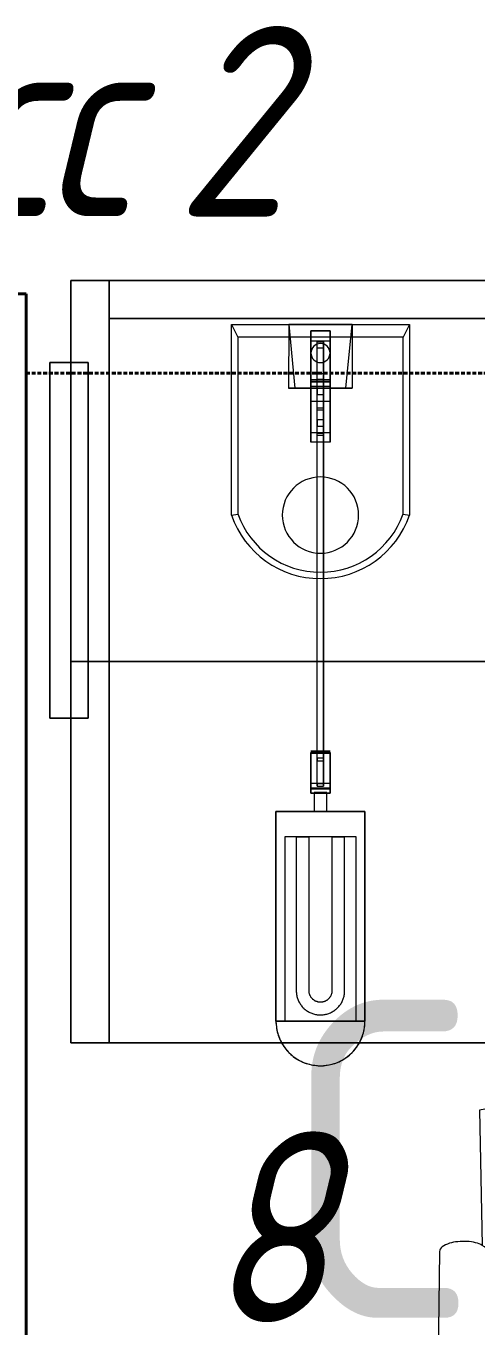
# Model space of a CAD drawing. Header units: millimetres. Extents: x -32954 to 151739, y -65671 to 56243.
# Drawn here: x -17348 to -16993, y -28998 to -27975 of the extents above; entities that cross this region are included whole.
import ezdxf

# ---------------------------------------------------------------- set-up
doc = ezdxf.new("R2010")
doc.units = ezdxf.units.MM
doc.linetypes.add('ADSK_Штрих_ш3 п1_5', pattern=[4.5, 3, -1.5])
doc.layers.add('_Разделитель помещений_', color=4, linetype='ADSK_Штрих_ш3 п1_5', lineweight=40, true_color=0x00ffff)
for name, color, linetype, lineweight in [('I-FURN', 7, 'Continuous', 9), ('M-EQPM', 7, 'Continuous', 9), ('M-EQPM-IDEN', 7, 'Continuous', 9), ('Марки помещений', 7, 'Continuous', 18), ('Стены разрез', 7, 'Continuous', 40)]:
    doc.layers.add(name, color=color, linetype=linetype, lineweight=lineweight)
doc.styles.add('GOST Common', font='GOST_Common.ttf', dxfattribs={"width": 0.9, "height": 250})
doc.styles.add('GOST Common_I', font='GOST_Common Italic.ttf', dxfattribs={"width": 0.9, "height": 150})

# ---------------------------------------------------------------- blocks, each defined once
blk = doc.blocks.new('М05-М06_Стул офисный - М06_Кресло рабочее Меделия-8569764-О_ТХ_03')
at = {"layer": 'I-FURN'}
for p, q in [((-130.1, 450.8), (-137.4, 372.8)), ((366, 372.8), (358.7, 450.8)), ((-137.4, 372.8), (-140.3, 342)), ((366, 372.8), (368.9, 342)), ((-192.7, 358.8), (-187.6, -18.4)), ((-145, 358.8), (-150.1, -18.4)), ((373.6, 358.8), (378.7, -18.4)), ((416.2, -18.4), (421.3, 358.8)), ((-154, -23.2), (-156.1, -129.6)), ((384.7, -129.6), (382.6, -23.2))]:
    blk.add_line(p, q, dxfattribs=at)
for centre, radius, start, end in [((114.3, -1700.2), 2189.7, 83.7379, 96.2621), ((-2.9, 436.6), 128, 161.8436, 173.6194), ((231.5, 436.6), 128, 6.3806, 18.1564), ((-2.9, 436.6), 128, 175.7159, 197.9267), ((231.5, 436.6), 128, 342.0733, 4.2841), ((114.3, 2327.4), 1944.9, 262.9413, 277.0587), ((-100.3, 110.6), 264.8, 98.0615, 110.4198), ((328.9, 110.6), 264.8, 69.5802, 81.9385), ((114.3, 13952.8), 13657.9, 268.9084, 271.09128), ((114.3, 1258.6), 1414.3, 258.978, 281.022)]:
    blk.add_arc(centre, radius, start, end, dxfattribs=at)
for centre, start_param, end_param in [((-168.8, -18.3), 5.626442, 6.277467), ((-168.8, -18.3), 6.10915, 6.277467), ((397.4, -18.3), 3.147311, 3.801887)]:
    blk.add_ellipse(centre, major_axis=(18.8, 0), ratio=0.427808, start_param=start_param, end_param=end_param, dxfattribs=at)
for points, knots in [([(-187.6, -18.4), (-187.6, -18.9), (-187.4, -19.9), (-186.3, -21.4), (-184.7, -22.7), (-181.7, -24.3), (-176.7, -25.8), (-169.6, -26.5), (-163, -26.1), (-157.7, -24.9), (-155.1, -23.8), (-154, -23.2)], [0, 0, 0, 0, 0.076923, 0.153846, 0.230769, 0.307692, 0.461538, 0.615385, 0.769231, 0.884615, 1, 1, 1, 1]), ([(382.6, -23.2), (384.1, -24.1), (387.7, -25.4), (394.6, -26.5), (401.9, -26.3), (409.1, -24.9), (414.7, -22.2), (416.2, -19.7), (416.2, -18.4)], [0, 0, 0, 0, 0.153846, 0.307692, 0.461538, 0.615385, 0.807692, 1, 1, 1, 1])]:
    blk.add_open_spline(points, degree=3, knots=knots, dxfattribs=at)
blk = doc.blocks.new('8_Лампа настольная - 8_Лампа настольная-8000947-О_ТХ_03')
at = {"layer": 'M-EQPM'}
for p, q in [((-100, 70), (50, 70)), ((-100, 70), (-90, 65)), ((-100, -70), (-100, 70)), ((49.2, 65), (-90, 65)), ((-90, 65), (-90, -65)), ((49.2, 65), (50, 70)), ((448.3, 35), (283.3, 35)), ((283.3, -35), (283.3, 35)), ((283.3, 35), (283.3, -35)), ((283.3, 35), (448.3, 35)), ((448.3, 35), (448.3, -35)), ((448.3, 28), (448.3, 35)), ((448.3, 35), (448.3, 0)), ((448.3, 0), (448.3, 35)), ((-100, 15), (-100, 25)), ((-100, 25), (-100, 15)), ((-100, 25), (-50, 24.9)), ((-50, 19.9), (-100, 25)), ((-50, 15), (-50, 24.9)), ((-50, 24.9), (-50, 19.9)), ((448.3, 28), (303.3, 28)), ((303.3, 28), (303.3, -28)), ((303.3, 28), (303.3, -28)), ((448.3, -28), (448.3, 28)), ((-100, 15), (-100, -15)), ((-100, -15), (-100, 15)), ((-50, 19.9), (-50, 15)), ((-50, -14.8), (-50, 15)), ((-50, 15), (-50, -15)), ((424.3, 19), (303.3, 19)), ((303.3, 9), (303.3, 19)), ((303.3, 19), (303.3, 9)), ((-95, 7.5), (-86.9, 7.5)), ((-55, 7.5), (-95, 7.5)), ((-95, -7.5), (-95, 7.5)), ((-95, 7.5), (-95, -7.5)), ((-86.9, 7.5), (-51.1, 7.5)), ((-86.9, 7.5), (-86.9, -7.5)), ((-86.3, -2.5), (-86.3, 2.5)), ((-86.3, 2.5), (-81.4, 2.5)), ((-49.8, 2.5), (-86.3, 2.5)), ((-81.4, 2.5), (-81.4, -2.5)), ((-81.4, 2.5), (-44.8, 2.5)), ((-61.5, -2.5), (-61.5, 2.5)), ((-61.5, 2.5), (-56.6, 2.5)), ((-25, 2.5), (-61.5, 2.5)), ((-56.6, 2.5), (-56.6, -2.5)), ((-56.6, 2.5), (-20, 2.5)), ((-56.5, 7.5), (-56.5, -7.5)), ((-51.1, 7.5), (-55, 7.5)), ((-55, 7.5), (-55, -7.5)), ((-15, 7.5), (-54.7, 7.5)), ((-54.7, 7.5), (-39.5, 7.5)), ((-54.7, 7.5), (-54.7, -7.5)), ((-51.1, 7.5), (-51.1, -7.5)), ((-44.8, 2.5), (-49.8, 2.5)), ((-49.8, 2.5), (-49.8, -2.5)), ((-44.8, -2.5), (-44.8, 2.5)), ((-39.5, 7.5), (-7.5, 7.5)), ((-39.5, 7.5), (-39.5, -7.5)), ((-34.5, -2.5), (-34.5, 2.5)), ((-34.5, 2.5), (-32.5, 2.5)), ((241.3, 2.5), (-34.5, 2.5)), ((-32.5, 2.5), (-32.5, -2.5)), ((-32.5, 2.5), (243.3, 2.5)), ((-20, 2.5), (-25, 2.5)), ((-25, 2.5), (-25, -2.5)), ((-20, -2.5), (-20, 2.5)), ((-7.5, 7.5), (-15, 7.5)), ((-15, -7.5), (-15, 7.5)), ((-14.5, -2.5), (-14.5, 2.5)), ((-14.5, 2.5), (-12.6, 2.5)), ((261.4, 2.5), (-14.5, 2.5)), ((-12.6, 2.5), (-12.6, -2.5)), ((-12.6, 2.5), (263.3, 2.5)), ((-7.5, 7.5), (-7.5, -7.5)), ((235.8, 7.5), (235.8, -7.5)), ((261.2, 7.5), (236.9, 7.5)), ((236.9, 7.5), (237.4, 7.5)), ((236.9, 7.5), (236.9, -7.5)), ((237.4, 7.5), (264.8, 7.5)), ((237.4, -7.5), (237.4, 7.5)), ((243.3, 2.5), (241.3, 2.5)), ((241.3, 2.5), (241.3, -2.5)), ((243.3, -2.5), (243.3, 2.5)), ((265.8, 7.5), (261.2, 7.5)), ((261.2, 7.5), (261.2, -7.5)), ((263.3, 2.5), (261.4, 2.5)), ((261.4, 2.5), (261.4, -2.5)), ((263.3, -2.5), (263.3, 2.5)), ((264.8, 7.5), (268.9, 7.5)), ((264.8, 7.5), (264.8, -7.5)), ((268.9, 7.5), (265.8, 7.5)), ((265.8, 7.5), (265.8, -7.5)), ((283.3, 5), (268.3, 5)), ((268.3, -5), (268.3, 5)), ((268.3, 5), (268.3, -5)), ((268.9, -7.5), (268.9, 7.5)), ((268.9, 7.5), (268.9, -7.5)), ((283.3, -5), (283.3, 5)), ((283.3, 5), (283.3, -5)), ((303.3, 9), (424.3, 9)), ((-95, -7.5), (-55, -7.5)), ((-86.9, -7.5), (-95, -7.5)), ((-51.1, -7.5), (-86.9, -7.5)), ((-81.4, -2.5), (-86.3, -2.5)), ((-49.8, -2.5), (-86.3, -2.5)), ((-44.8, -2.5), (-81.4, -2.5)), ((-56.6, -2.5), (-61.5, -2.5)), ((-25, -2.5), (-61.5, -2.5)), ((-20, -2.5), (-56.6, -2.5)), ((-55, -7.5), (-51.1, -7.5)), ((-39.5, -7.5), (-54.7, -7.5)), ((-54.7, -7.5), (-15, -7.5)), ((-49.8, -2.5), (-44.8, -2.5)), ((-7.5, -7.5), (-39.5, -7.5)), ((-32.5, -2.5), (-34.5, -2.5)), ((241.3, -2.5), (-34.5, -2.5)), ((243.3, -2.5), (-32.5, -2.5)), ((-25, -2.5), (-20, -2.5)), ((-15, -7.5), (-7.5, -7.5)), ((-12.6, -2.5), (-14.5, -2.5)), ((261.4, -2.5), (-14.5, -2.5)), ((263.3, -2.5), (-12.6, -2.5)), ((237.4, -7.5), (236.9, -7.5)), ((236.9, -7.5), (261.2, -7.5)), ((264.8, -7.5), (237.4, -7.5)), ((241.3, -2.5), (243.3, -2.5)), ((261.2, -7.5), (265.8, -7.5)), ((261.4, -2.5), (263.3, -2.5)), ((268.9, -7.5), (264.8, -7.5)), ((265.8, -7.5), (268.9, -7.5)), ((268.3, -5), (283.3, -5)), ((424.3, -9), (303.3, -9)), ((303.3, -9), (303.3, -19)), ((303.3, -19), (303.3, -9)), ((448.3, -35), (448.3, 0)), ((448.3, 0), (448.3, -35)), ((-100, -25), (-100, -15)), ((-100, -15), (-100, -25)), ((-100, -25), (-50, -20.1)), ((-50, -25.2), (-50, -14.8)), ((-50, -15), (-50, -20.1)), ((-50, -20.1), (-50, -25.2)), ((303.3, -19), (424.3, -19)), ((-100, -25), (-50, -25.2)), ((303.3, -28), (448.3, -28)), ((448.3, -35), (448.3, -28)), ((283.3, -35), (448.3, -35)), ((448.3, -35), (283.3, -35)), ((-100, -70), (-90, -65)), ((50, -70), (-100, -70)), ((-90, -65), (49.2, -65)), ((50, -70), (49.2, -65))]:
    blk.add_line(p, q, dxfattribs=at)
at = {"layer": 'M-EQPM', "flags": 128}
for points in [[(448.3, -35), (449.7, -35), (451.1, -34.9), (452.5, -34.7), (453.9, -34.6), (455.3, -34.3), (456.7, -34), (458, -33.6), (459.3, -33.2), (460.7, -32.8), (462, -32.2), (463.2, -31.7), (464.5, -31), (465.7, -30.4), (466.9, -29.7), (468.1, -28.9), (469.2, -28.1), (470.3, -27.2), (471.4, -26.3), (472.4, -25.4), (473.4, -24.4), (474.4, -23.4), (475.3, -22.3), (476.2, -21.2), (477, -20.1), (477.8, -18.9), (478.5, -17.7), (479.2, -16.5), (479.8, -15.2), (480.4, -14), (481, -12.7), (481.4, -11.4), (481.9, -10), (482.2, -8.7), (482.6, -7.3), (482.8, -5.9), (483, -4.6), (483.2, -3.2), (483.3, -1.8), (483.3, -0.4), (483.3, 1), (483.3, 2.4), (483.1, 3.8), (482.9, 5.2), (482.7, 6.6), (482.4, 8), (482.1, 9.3), (481.7, 10.7), (481.2, 12), (480.7, 13.3), (480.2, 14.6), (479.6, 15.8), (478.9, 17.1), (478.2, 18.3), (477.4, 19.4), (476.6, 20.6), (475.8, 21.7), (474.9, 22.8), (474, 23.8), (473, 24.8), (472, 25.8), (470.9, 26.7), (469.8, 27.6), (468.7, 28.5), (467.6, 29.2), (466.4, 30), (465.2, 30.7), (463.9, 31.3), (462.7, 31.9), (461.4, 32.5), (460.1, 33), (458.7, 33.4), (457.4, 33.8), (456, 34.1), (454.7, 34.4), (453.3, 34.6), (451.9, 34.8), (450.5, 34.9), (449.1, 35), (448.3, 35)], [(424.3, -19), (425.1, -19), (425.9, -18.9), (426.6, -18.9), (427.4, -18.8), (428.1, -18.6), (428.9, -18.5), (429.6, -18.3), (430.3, -18), (431, -17.8), (431.7, -17.5), (432.4, -17.2), (433.1, -16.9), (433.8, -16.5), (434.4, -16.1), (435.1, -15.7), (435.7, -15.2), (436.3, -14.8), (436.9, -14.3), (437.4, -13.8), (438, -13.2), (438.5, -12.7), (439, -12.1), (439.5, -11.5), (439.9, -10.9), (440.3, -10.3), (440.7, -9.6), (441.1, -9), (441.4, -8.3), (441.8, -7.6), (442, -6.9), (442.3, -6.2), (442.5, -5.4), (442.7, -4.7), (442.9, -4), (443.1, -3.2), (443.2, -2.5), (443.3, -1.7), (443.3, -1), (443.3, -0.2), (443.3, 0.6), (443.3, 1.3), (443.2, 2.1), (443.1, 2.8), (443, 3.6), (442.8, 4.3), (442.7, 5.1), (442.4, 5.8), (442.2, 6.5), (441.9, 7.2), (441.6, 7.9), (441.3, 8.6), (440.9, 9.3), (440.5, 9.9), (440.1, 10.6), (439.7, 11.2), (439.2, 11.8), (438.8, 12.4), (438.2, 12.9), (437.7, 13.5), (437.2, 14), (436.6, 14.5), (436, 15), (435.4, 15.4), (434.8, 15.9), (434.1, 16.3), (433.5, 16.7), (432.8, 17), (432.1, 17.3), (431.4, 17.6), (430.7, 17.9), (430, 18.1), (429.3, 18.4), (428.5, 18.5), (427.8, 18.7), (427, 18.8), (426.3, 18.9), (425.5, 19), (424.7, 19), (424.3, 19)], [(424.3, 9), (424.7, 9), (425.1, 9), (425.4, 8.9), (425.8, 8.9), (426.1, 8.8), (426.5, 8.7), (426.8, 8.6), (427.2, 8.5), (427.5, 8.4), (427.8, 8.3), (428.2, 8.1), (428.5, 8), (428.8, 7.8), (429.1, 7.6), (429.4, 7.4), (429.7, 7.2), (430, 7), (430.3, 6.8), (430.5, 6.5), (430.8, 6.3), (431, 6), (431.3, 5.7), (431.5, 5.5), (431.7, 5.2), (431.9, 4.9), (432.1, 4.6), (432.3, 4.2), (432.4, 3.9), (432.6, 3.6), (432.7, 3.3), (432.8, 2.9), (433, 2.6), (433.1, 2.2), (433.1, 1.9), (433.2, 1.5), (433.3, 1.2), (433.3, 0.8), (433.3, 0.5), (433.3, 0.1), (433.3, -0.3), (433.3, -0.6), (433.3, -1), (433.2, -1.3), (433.2, -1.7), (433.1, -2), (433, -2.4), (432.9, -2.7), (432.8, -3.1), (432.7, -3.4), (432.5, -3.7), (432.4, -4.1), (432.2, -4.4), (432, -4.7), (431.8, -5), (431.6, -5.3), (431.4, -5.6), (431.2, -5.9), (430.9, -6.1), (430.7, -6.4), (430.4, -6.6), (430.1, -6.9), (429.9, -7.1), (429.6, -7.3), (429.3, -7.5), (429, -7.7), (428.7, -7.9), (428.3, -8.1), (428, -8.2), (427.7, -8.4), (427.4, -8.5), (427, -8.6), (426.7, -8.7), (426.3, -8.8), (426, -8.9), (425.6, -8.9), (425.2, -9), (424.9, -9), (424.5, -9), (424.3, -9)]]:
    blk.add_lwpolyline(points, dxfattribs=at)
at = {"layer": 'M-EQPM'}
for centre, radius, start, end in [((26, 0), 69, 289.6049, 70.3951), ((26, 0), 74, 288.9246, 71.0754), ((448.3, 0), 35, 270, 90), ((50, 0), 30, 0, 180), ((-77.5, 0), 7.5, 360, 180), ((-77.5, 0), 7.5, 0, 180), ((-77.5, 0), 7.5, 180, 360), ((-77.5, 0), 7.5, 180, 360), ((50, 0), 30, 180, 360)]:
    blk.add_arc(centre, radius, start, end, dxfattribs=at)
blk = doc.blocks.new('М51_Пост медицинской сестры на 1 рабочее место - Пост медсестры 1500 мм-8766806-О_ТХ_03')
at = {"layer": 'I-FURN'}
for p, q in [((-338.4, 741.6), (-338.4, -758.4)), ((-338.4, -758.4), (-338.4, 741.6)), ((-338.4, 741.6), (-338.4, -758.4)), ((-338.4, -758.4), (-338.4, 741.6)), ((-338.4, 741.6), (-338.4, -758.4)), ((-338.4, -758.4), (-338.4, 741.6)), ((-338.4, 741.6), (-338.4, -758.4)), ((-338.4, -758.4), (-338.4, 741.6)), ((-38.4, -758.4), (-38.4, 741.6)), ((-38.4, 741.6), (-38.4, -758.4)), ((261.6, -758.4), (261.6, 741.6)), ((261.6, 741.6), (261.6, -758.4)), ((-308.4, -728.4), (-308.4, 711.6)), ((-308.4, 711.6), (-308.4, -728.4)), ((-338.4, -54.1), (-338.4, -728.4)), ((-338.4, -728.4), (-338.4, -54.1)), ((-308.4, -728.4), (-308.4, -54.1)), ((-308.4, -54.1), (-308.4, -728.4)), ((-38.4, -728.4), (-38.4, -54.1)), ((-38.4, -54.1), (-38.4, -728.4)), ((-338.4, -728.4), (-38.4, -728.4)), ((-38.4, -728.4), (-338.4, -728.4)), ((-38.4, -728.4), (-308.4, -728.4)), ((-308.4, -728.4), (-38.4, -728.4)), ((261.6, -728.4), (-308.4, -728.4)), ((-308.4, -728.4), (261.6, -728.4)), ((-38.4, -758.4), (-38.4, -728.4)), ((-38.4, -728.4), (-38.4, -758.4)), ((261.6, -758.4), (261.6, -728.4)), ((261.6, -728.4), (261.6, -758.4)), ((-338.4, -758.4), (-38.4, -758.4)), ((-38.4, -758.4), (-338.4, -758.4)), ((-338.4, -758.4), (-38.4, -758.4)), ((-38.4, -758.4), (-338.4, -758.4)), ((-338.4, -758.4), (261.6, -758.4)), ((261.6, -758.4), (-338.4, -758.4)), ((-338.4, -758.4), (261.6, -758.4)), ((261.6, -758.4), (-338.4, -758.4))]:
    blk.add_line(p, q, dxfattribs=at)
blk = doc.blocks.new('б_п_Универсальный элемент - Часы вторичные-10494202-О_ТХ_03')
at = {"layer": 'M-EQPM'}
for p, q in [((15, 140), (-15, 140)), ((-15, 140), (-15, -140)), ((-15, -140), (-15, 140)), ((-15, 140), (15, 140)), ((15, -140), (15, 140)), ((15, 140), (15, -140)), ((-15, -140), (15, -140)), ((15, -140), (-15, -140))]:
    blk.add_line(p, q, dxfattribs=at)

msp = doc.modelspace()

# ---------------------------------------------------------------- linework, layer by layer
at = {"layer": '_Разделитель помещений_'}
msp.add_line((-17347.5, -28247.9), (-13647.5, -28247.9), dxfattribs=at)
at = {"layer": 'Стены разрез'}
for p, q in [((-17347.5, -28185.4), (-18672.5, -28185.4)), ((-17347.5, -30029.4), (-17347.5, -28185.4))]:
    msp.add_line(p, q, dxfattribs=at)

# ---------------------------------------------------------------- block references
at = {"layer": 'I-FURN'}
for name, p, rotation in [('М51_Пост медицинской сестры на 1 рабочее место - Пост медсестры 1500 мм-8766806-О_ТХ_03', (-16553.8, -28513.2), 269.9999999999996), ('М05-М06_Стул офисный - М06_Кресло рабочее Меделия-8569764-О_ТХ_03', (-16606.2, -28957.4), 180)]:
    msp.add_blockref(name, p, dxfattribs=dict(at, rotation=rotation))
at = {"layer": 'M-EQPM', "rotation": 269.9999999999992}
msp.add_blockref('8_Лампа настольная - 8_Лампа настольная-8000947-О_ТХ_03', (-17116, -28309.5), dxfattribs=at)
at = {"layer": 'M-EQPM'}
msp.add_blockref('б_п_Универсальный элемент - Часы вторичные-10494202-О_ТХ_03', (-17313.7, -28379.4), dxfattribs=at)

# ---------------------------------------------------------------- texts
at = {"layer": 'M-EQPM-IDEN', "char_height": 150, "attachment_point": 1, "style": 'GOST Common_I'}
for s, insert, width in [('\\fGOST Common|b0|i1|c204|p34|;\\W.9;2', (-17230.1, -27974.6), 122.658), ('сс', (-17396.8, -27974.6), 202.025)]:
    msp.add_mtext(s, dxfattribs=dict(at, insert=insert, width=width))
at = {"layer": 'M-EQPM-IDEN', "insert": (-17072.7, -28994.1), "char_height": 150, "width": 122.658, "attachment_point": 1, "rotation": 180, "style": 'GOST Common_I'}
msp.add_mtext('\\fGOST Common|b0|i1|c204|p34|;\\W.9;8', dxfattribs=at)
at = {"layer": 'Марки помещений', "lineweight": 9, "insert": (-17139.2, -28741.7), "char_height": 250, "width": 2135.695, "attachment_point": 1, "style": 'GOST Common'}
msp.add_mtext('Сестринский', dxfattribs=at)

doc.saveas('drawing.dxf')
